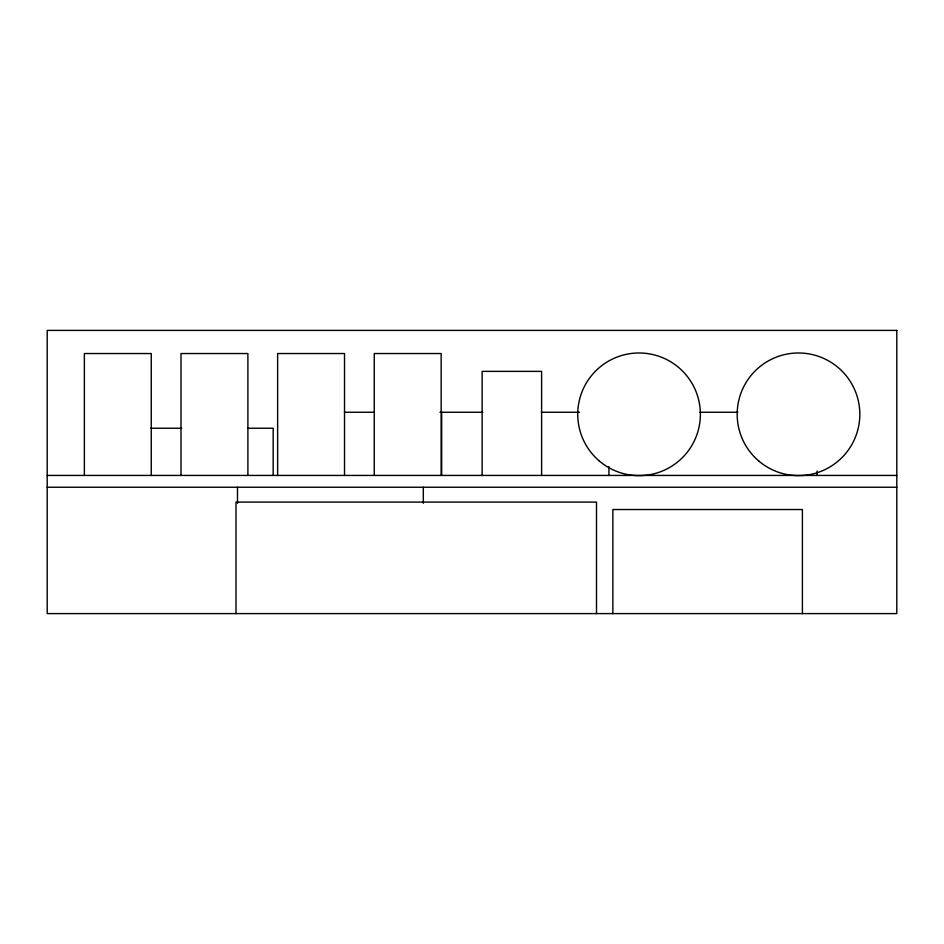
<?xml version="1.0" encoding="UTF-8"?>
<svg xmlns="http://www.w3.org/2000/svg" width="944" height="944" viewBox="0 0 944 944"><rect width="100%" height="100%" fill="white"/><g stroke="black" fill="none" stroke-linecap="round" stroke-linejoin="round"><path stroke-width="1.42" d="M344.442 412.257L373.977 412.257M439.951 412.257L482.762 412.257M541.337 412.257L579.581 412.257M699.799 412.257L737.901 412.257M150.745 428.234L181.72 428.234M248.095 428.234L273.17 428.234L273.17 475.434M47.2 475.434L896.8 475.434M47.2 487.234L896.8 487.234M817.044 471.032L817.044 475.434M802.4 613.6L802.4 509.536L612.857 509.536L612.857 613.6M608.927 466.619L608.927 475.434M596.502 613.6L596.502 502.102L236 502.102L236 613.6M541.608 475.434L541.608 371.37L482.136 371.37L482.136 475.434M441.674 412.257L441.674 475.434M441.155 475.434L441.155 353.54L374.261 353.54L374.261 475.434M423.313 487.234L423.313 503.282M344.525 475.434L344.525 353.54L277.63 353.54L277.63 475.434M247.894 475.434L247.894 353.54L181 353.54L181 475.434M237.487 487.234L237.487 503.282M151.264 475.434L151.264 353.54L84.37 353.54L84.37 475.434M896.8 330.4L47.2 330.4L47.2 613.6L896.8 613.6L896.8 330.4M599.216 460.92A61.325 61.325 0 0 0 699.351 425.508A61.325 61.325 0 0 0 618.615 356.49A61.325 61.325 0 0 0 599.216 460.92M758.657 460.92A61.325 61.325 0 0 0 858.792 425.508A61.325 61.325 0 0 0 778.057 356.49A61.325 61.325 0 0 0 758.657 460.92"/></g></svg>
